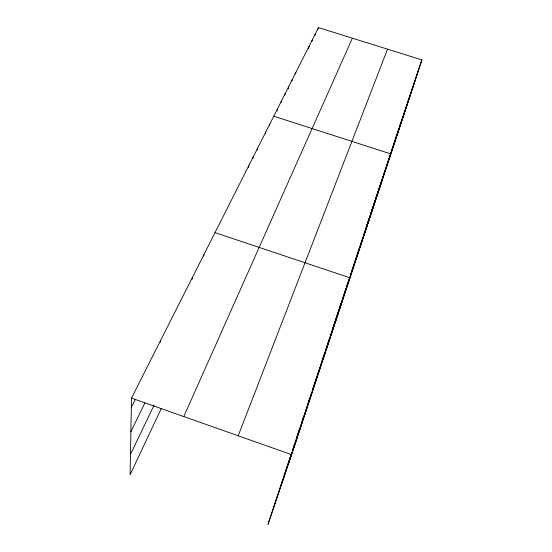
<?xml version="1.0" encoding="UTF-8"?>
<svg xmlns="http://www.w3.org/2000/svg" width="552" height="552" viewBox="0 0 552 552"><rect width="100%" height="100%" fill="white"/><g stroke="black" fill="none" stroke-linecap="round" stroke-linejoin="round"><path stroke-width="0.83" d="M291.145 454.365L267.989 524.4L291.559 454.634L421.887 59.899L318.476 27.6L131.5 398.109L130.113 474.699L161.281 408.501M160.328 342.406L160.432 340.777M192.165 279.229L192.337 277.552M203.764 256.211L203.964 254.513M248.497 167.346L248.752 165.759M252.892 158.631L253.147 157.051M257.184 150.109L257.453 148.529M265.498 133.612L265.774 132.031M269.528 125.621L269.811 124.041M277.187 110.924L277.621 108.558M281.113 102.624L281.41 101.05M284.818 95.275L285.122 93.702M288.303 88.851L288.758 86.491M292.015 80.999L292.318 79.433M295.506 74.071L295.817 72.505M308.609 48.638L309.134 46.12M311.956 41.503L312.301 39.834M315.068 35.328L315.42 33.658M318.124 29.27L318.476 27.6M292.753 449.487L294.637 443.801M296.224 438.985L299.632 428.676M301.682 422.487L303.476 417.064M307.733 404.188L309.555 398.668M312.66 389.284L313.426 386.973M313.936 385.427L315.206 381.577M315.461 380.804L318.932 370.316M320.498 365.569L322.851 358.462M324.452 353.625L323.113 357.661L323.907 355.329M327.626 344.027L329.447 338.5M333.035 327.653L336.044 318.566M336.554 317.007L339.48 308.161M339.742 307.374L341.564 301.861M343.116 297.169L345.414 290.221M346.414 287.185L348.167 281.886M351.872 270.68L354.494 262.752M354.75 261.972L357.068 254.969M358.082 251.905L359.849 246.565M360.842 243.549L362.574 238.312M365.755 228.687L368.115 221.552M368.377 220.772L369.15 218.433M370.689 213.762L373.221 206.117M373.469 205.365L375.457 199.362M375.698 198.61L376.919 194.925M377.409 193.448L378.141 191.24M378.403 190.433L380.266 184.803M380.535 183.995L381.839 180.042M382.888 176.881L385.199 169.892M386.207 166.835L387.469 163.019M387.718 162.274L388.463 160.018M389.947 155.533L391.892 149.633M392.168 148.812L396.308 136.372M274.22 505.942L291.877 452.53M293.409 447.879L297.638 435.086M297.907 434.286L302.027 421.811M302.289 421.031L306.291 408.908M306.56 408.101L307.34 405.734M308.382 402.58L310.728 395.487M310.983 394.714L311.749 392.41M312.763 389.332L318.504 371.958M318.773 371.158L322.389 360.208M322.651 359.421L326.163 348.781M326.439 347.96L327.757 343.965M328.813 340.763L330.137 336.761M336.817 316.544L330.406 335.947L335.188 321.726M337.086 315.744L343.482 296.389M343.737 295.624L346.684 286.695M346.953 285.888L349.844 277.145M350.361 275.572L358.91 249.711M359.179 248.897L362.084 240.113M362.34 239.333L364.927 231.502M365.182 230.736L367.715 223.063M367.963 222.311L370.454 214.79L369.674 217.115M375.498 199.513L370.716 213.983L393.528 145.783M375.767 198.713L380.88 183.243M381.128 182.491L383.116 176.474M383.364 175.722L385.8 168.339M386.069 167.539L388.201 161.094M388.456 160.308L392.603 147.77M392.858 146.991L401.428 121.06M281.223 485.215L309.665 399.124M309.927 398.33L330.634 335.671M330.889 334.898L337.948 313.508M341.771 301.944L338.217 312.701L340.722 305.256M342.04 301.137L348.381 281.948M348.643 281.154L351.707 271.881M351.962 271.108L358.386 251.664M358.641 250.877L370.433 215.197M370.696 214.411L373.29 206.545M373.545 205.779L381.522 181.636M381.784 180.842L386.476 166.628M386.738 165.841L389.27 158.176M389.519 157.423L398.668 129.72M398.93 128.933L410.039 95.31M288.668 463.19L418.623 69.649M396.557 135.626L399.103 128.009M399.365 127.229L401.442 121.019M401.697 120.246L404.154 112.912M404.423 112.097L406.955 104.542M407.203 103.783L421.887 59.899M402.863 117.383L415.401 79.529M400.428 124.738L403.74 114.857M392.845 147.715L401.263 122.358M363.568 235.331L365.314 230.129M366.328 227.093L367.604 223.298M367.853 222.539L369.15 218.668M373.193 207.214L382.432 179.393M363.816 235.607L373.456 206.586M357.206 255.638L360.49 245.84M360.553 245.509L363.844 235.683M350.278 276.621L353.542 266.885M353.784 266.009L357.061 256.238M326.032 348.988L327.377 344.972M327.653 344.172L328.895 340.467M335.457 320.926L337.969 313.446M340.97 304.511L349.94 277.794L215.011 232.627M335.023 322.817L338.231 313.267M339.011 310.741L342.233 301.137M330.931 335.202L334.119 325.714M322.423 360.973L325.563 351.638M326.729 347.919L329.903 338.5M317.993 374.387L321.105 365.127M313.439 388.166L316.531 379.003M308.761 402.332L311.818 393.272M303.952 416.898L306.974 407.949M299.005 431.885L301.985 423.053M293.912 447.306L296.845 438.612M238.202 435.79L387.538 49.169M183.788 416.574L352.383 38.191M130.486 454.406L154.111 405.113M130.893 431.643L144.928 402.96M131.328 407.486L135.412 399.317M273.757 116.217L390.844 153.918M131.5 398.109L291.559 454.634"/></g></svg>
